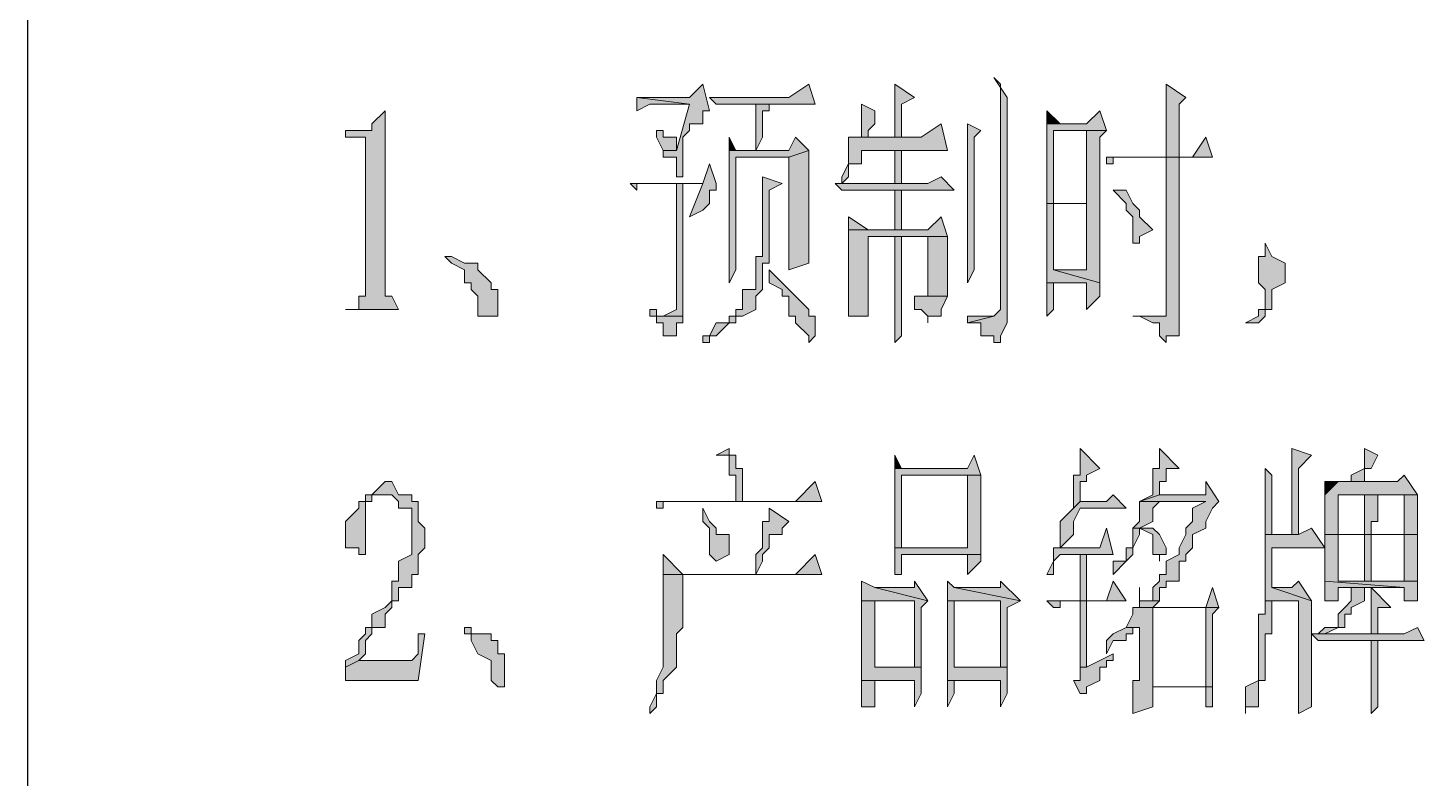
# Model space of a CAD drawing. Header units: millimetres. Extents: x 20 to 821, y 1 to 1134.
# Drawn here: x 557.64 to 595.62, y 528.13 to 548.51 of the extents above; entities that cross this region are included whole.
import ezdxf

# ---------------------------------------------------------------- set-up
doc = ezdxf.new("R2010")
doc.units = ezdxf.units.MM
doc.layers.add('1', color=7, linetype='Continuous')

msp = doc.modelspace()

# ---------------------------------------------------------------- hatches: boundary and pattern name
h = msp.add_hatch(color=0)
h.dxf.hatch_style = 2
h.paths.add_polyline_path([(576, 546.981732), (575.64, 546.621732), (574.2, 546.621732), (575.64, 546.441732), (575.28, 545.181732), (574.92, 545.181732), (574.92, 545.001732), (575.28, 545.001732), (575.28, 544.821732), (575.28, 544.461732), (575.46, 544.461732), (575.46, 545.541732), (575.64, 545.721732), (575.64, 545.901732), (576, 545.901732), (576, 546.261732), (576.18, 546.261732)])
h = msp.add_hatch(color=0)
h.dxf.hatch_style = 2
h.paths.add_polyline_path([(578.88, 546.981732), (578.34, 546.621732), (576.18, 546.621732), (576.36, 546.441732), (579.06, 546.441732)])
h = msp.add_hatch(color=0)
h.dxf.hatch_style = 2
h.paths.add_polyline_path([(581.22, 546.981732), (581.22, 545.541732), (580.5, 545.541732), (581.4, 545.541732), (581.4, 546.441732), (581.76, 546.621732)])
h = msp.add_hatch(color=0)
h.dxf.hatch_style = 2
h.paths.add_polyline_path([(583.92, 547.161732), (584.1, 546.981732), (584.1, 540.861732), (583.92, 540.681732), (583.2, 540.501732), (583.56, 540.501732), (583.56, 540.141732), (583.92, 540.141732), (583.92, 539.961732), (584.1, 539.961732), (584.1, 540.141732), (584.28, 540.501732), (584.28, 546.621732)])
h = msp.add_hatch(color=0)
h.dxf.hatch_style = 2
h.paths.add_polyline_path([(588.6, 546.981732), (588.6, 545.001732), (588.96, 545.001732), (588.96, 546.441732), (589.14, 546.621732)])
h = msp.add_hatch(color=0)
h.dxf.hatch_style = 2
h.paths.add_polyline_path([(574.2, 546.621732), (574.2, 546.261732), (574.56, 546.441732), (575.64, 546.441732)])
h = msp.add_hatch(color=0)
h.dxf.hatch_style = 2
h.paths.add_polyline_path([(567.36, 546.261732), (567, 545.901732), (567, 545.721732), (566.82, 545.721732), (566.28, 545.721732), (566.28, 545.541732), (566.82, 545.541732), (566.82, 545.181732), (566.82, 541.221732), (566.64, 541.221732), (566.64, 540.861732), (566.28, 540.861732), (567.72, 540.861732), (567.54, 541.221732), (567.36, 541.221732), (567.36, 541.401732)])
h = msp.add_hatch(color=0)
h.dxf.hatch_style = 2
h.paths.add_polyline_path([(577.8, 546.441732), (577.44, 546.441732), (577.44, 546.261732), (577.44, 545.181732), (577.62, 545.541732), (577.62, 546.261732), (577.8, 546.261732)])
h = msp.add_hatch(color=0)
h.dxf.hatch_style = 2
h.paths.add_polyline_path([(580.32, 546.441732), (580.32, 545.541732), (579.96, 545.541732), (581.4, 545.541732), (580.5, 545.541732), (580.5, 545.721732), (580.68, 545.901732), (580.68, 546.261732)])
h = msp.add_hatch(color=0)
h.dxf.hatch_style = 2
h.paths.add_polyline_path([(586.8, 546.261732), (586.44, 545.901732), (585.36, 545.901732), (585.36, 545.721732), (585.36, 543.741732), (585.54, 543.741732), (585.54, 545.721732), (586.44, 545.721732), (586.98, 545.721732)])
h = msp.add_hatch(color=0)
h.dxf.hatch_style = 2
h.paths.add_polyline_path([(585.36, 546.261732), (585.36, 545.901732), (585.72, 545.901732)])
h = msp.add_hatch(color=0)
h.dxf.hatch_style = 2
h.paths.add_polyline_path([(582.48, 545.901732), (581.94, 545.541732), (579.96, 545.541732), (579.96, 545.181732), (579.96, 544.821732), (579.78, 544.461732), (579.78, 544.281732), (579.96, 544.461732), (579.96, 544.821732), (580.32, 544.821732), (580.32, 545.181732), (581.22, 545.181732), (582.66, 545.181732)])
h = msp.add_hatch(color=0)
h.dxf.hatch_style = 2
h.paths.add_polyline_path([(583.2, 545.901732), (583.2, 541.581732), (583.38, 541.941732), (583.38, 542.301732), (583.38, 545.541732), (583.56, 545.721732)])
h = msp.add_hatch(color=0)
h.dxf.hatch_style = 2
h.paths.add_polyline_path([(574.74, 545.721732), (574.74, 545.541732), (574.92, 545.181732), (575.28, 545.181732), (575.28, 545.541732), (574.92, 545.541732), (574.92, 545.721732)])
h = msp.add_hatch(color=0)
h.dxf.hatch_style = 2
h.paths.add_polyline_path([(576.72, 545.541732), (576.72, 545.181732), (576.9, 545.181732)])
h = msp.add_hatch(color=0)
h.dxf.hatch_style = 2
h.paths.add_polyline_path([(578.52, 545.541732), (578.34, 545.181732), (576.72, 545.181732), (576.72, 545.001732), (576.72, 541.941732), (576.72, 541.581732), (576.9, 541.941732), (576.9, 545.001732), (578.34, 545.001732), (578.88, 545.181732)])
h = msp.add_hatch(color=0)
h.dxf.hatch_style = 2
h.paths.add_polyline_path([(586.98, 545.721732), (586.44, 545.721732), (586.44, 543.741732), (585.36, 543.741732), (586.44, 543.741732), (586.44, 541.941732), (585.54, 541.941732), (586.8, 541.581732), (586.8, 545.541732)])
h = msp.add_hatch(color=0)
h.dxf.hatch_style = 2
h.paths.add_polyline_path([(589.68, 545.541732), (589.32, 545.001732), (586.98, 545.001732), (586.98, 544.821732), (587.16, 544.821732), (587.16, 545.001732), (589.86, 545.001732)])
h = msp.add_hatch(color=0)
h.dxf.hatch_style = 2
h.paths.add_polyline_path([(578.88, 545.181732), (578.34, 545.001732), (578.34, 541.941732), (578.88, 542.121732)])
h = msp.add_hatch(color=0)
h.dxf.hatch_style = 2
h.paths.add_polyline_path([(581.22, 544.281732), (581.4, 544.281732), (581.4, 545.181732), (581.22, 545.181732)])
h = msp.add_hatch(color=0)
h.dxf.hatch_style = 2
h.paths.add_polyline_path([(576.18, 544.821732), (576, 544.281732), (574.02, 544.281732), (576, 544.281732), (575.64, 543.381732), (576, 543.561732), (576.18, 543.741732), (576.18, 544.101732), (576.36, 544.101732), (576.36, 544.281732)])
h = msp.add_hatch(color=0)
h.dxf.hatch_style = 2
h.paths.add_polyline_path([(588.96, 545.001732), (588.6, 545.001732), (588.6, 540.861732), (588.6, 540.681732), (588.42, 540.681732), (587.7, 540.681732), (587.88, 540.681732), (588.24, 540.501732), (588.42, 540.501732), (588.42, 540.141732), (588.6, 539.961732), (588.6, 540.141732), (588.96, 540.141732)])
h = msp.add_hatch(color=0)
h.dxf.hatch_style = 2
h.paths.add_polyline_path([(574.02, 544.281732), (574.2, 544.101732), (574.2, 544.281732), (574.56, 544.281732), (576, 544.281732)])
h = msp.add_hatch(color=0)
h.dxf.hatch_style = 2
h.paths.add_polyline_path([(575.46, 544.281732), (575.28, 544.281732), (575.28, 540.861732), (574.92, 540.681732), (575.46, 540.681732), (575.46, 540.861732)])
h = msp.add_hatch(color=0)
h.dxf.hatch_style = 2
h.paths.add_polyline_path([(577.62, 544.461732), (577.62, 542.301732), (577.44, 542.301732), (577.44, 541.401732), (577.08, 541.401732), (577.08, 540.861732), (576.9, 540.861732), (576.9, 540.681732), (576.72, 540.681732), (576.72, 540.501732), (576.36, 540.501732), (576.18, 540.141732), (576, 540.141732), (576, 539.961732), (576.18, 539.961732), (576.18, 540.141732), (576.36, 540.141732), (576.72, 540.501732), (576.9, 540.501732), (576.9, 540.681732), (577.08, 540.681732), (577.44, 540.861732), (577.44, 541.221732), (577.62, 541.401732), (577.62, 542.121732), (577.8, 542.121732), (577.8, 544.101732), (578.16, 544.281732)])
h = msp.add_hatch(color=0)
h.dxf.hatch_style = 2
h.paths.add_polyline_path([(582.48, 544.461732), (582.12, 544.281732), (579.6, 544.281732), (579.78, 544.101732), (582.84, 544.101732)])
h = msp.add_hatch(color=0)
h.dxf.hatch_style = 2
h.paths.add_polyline_path([(581.22, 543.021732), (581.4, 543.021732), (581.4, 544.101732), (581.22, 544.101732)])
h = msp.add_hatch(color=0)
h.dxf.hatch_style = 2
h.paths.add_polyline_path([(587.16, 544.101732), (587.52, 543.741732), (587.52, 543.561732), (587.7, 543.381732), (587.7, 542.661732), (587.88, 542.661732), (587.88, 542.841732), (588.24, 543.021732), (587.88, 543.381732), (587.88, 543.561732), (587.7, 543.741732), (587.52, 544.101732)])
h = msp.add_hatch(color=0)
h.dxf.hatch_style = 2
h.paths.add_polyline_path([(585.36, 543.741732), (585.36, 541.581732), (586.44, 541.581732), (586.44, 540.861732), (586.8, 541.221732), (586.8, 541.581732), (585.54, 541.941732), (585.54, 543.741732), (586.44, 543.741732)])
h = msp.add_hatch(color=0)
h.dxf.hatch_style = 2
h.paths.add_polyline_path([(579.96, 543.381732), (579.96, 543.021732), (580.5, 543.021732)])
h = msp.add_hatch(color=0)
h.dxf.hatch_style = 2
h.paths.add_polyline_path([(582.48, 543.381732), (582.12, 543.021732), (579.96, 543.021732), (579.96, 542.841732), (579.96, 540.681732), (580.5, 540.681732), (580.5, 542.841732), (581.22, 542.841732), (582.66, 542.841732)])
h = msp.add_hatch(color=0)
h.dxf.hatch_style = 2
h.paths.add_polyline_path([(581.4, 542.841732), (581.22, 542.841732), (581.22, 541.221732), (581.22, 539.961732), (581.4, 540.141732)])
h = msp.add_hatch(color=0)
h.dxf.hatch_style = 2
h.paths.add_polyline_path([(582.66, 542.841732), (582.12, 542.841732), (582.12, 541.401732), (582.12, 541.221732), (582.66, 541.221732)])
h = msp.add_hatch(color=0)
h.dxf.hatch_style = 2
h.paths.add_polyline_path([(591.3, 542.661732), (591.3, 542.301732), (591.12, 542.301732), (591.12, 541.581732), (591.3, 541.401732), (591.3, 540.861732), (591.12, 540.861732), (591.12, 540.681732), (590.76, 540.501732), (591.12, 540.501732), (591.3, 540.681732), (591.3, 540.861732), (591.48, 540.861732), (591.48, 541.401732), (591.84, 541.581732), (591.84, 542.121732), (591.48, 542.301732)])
h = msp.add_hatch(color=0)
h.dxf.hatch_style = 2
h.paths.add_polyline_path([(568.98, 542.301732), (569.16, 542.121732), (569.52, 541.941732), (569.52, 541.581732), (569.7, 541.581732), (569.7, 541.401732), (569.88, 541.221732), (569.88, 540.681732), (570.24, 540.681732), (570.42, 540.681732), (570.42, 540.861732), (570.42, 541.401732), (570.24, 541.401732), (570.24, 541.581732), (569.88, 541.941732), (569.88, 542.121732), (569.7, 542.121732), (569.52, 542.121732), (569.16, 542.301732)])
h = msp.add_hatch(color=0)
h.dxf.hatch_style = 2
h.paths.add_polyline_path([(577.8, 541.941732), (577.8, 541.581732), (578.16, 541.401732), (578.16, 541.221732), (578.34, 541.221732), (578.34, 540.681732), (578.52, 540.681732), (578.52, 540.501732), (578.88, 540.141732), (578.88, 539.961732), (579.06, 540.141732), (579.06, 540.681732), (578.88, 540.681732), (578.88, 540.861732), (578.52, 541.221732), (578.34, 541.401732), (578.16, 541.581732)])
h = msp.add_hatch(color=0)
h.dxf.hatch_style = 2
h.paths.add_polyline_path([(581.76, 541.221732), (581.76, 540.861732), (581.94, 540.861732), (582.12, 540.681732), (582.12, 540.501732), (582.12, 540.681732), (582.48, 540.681732), (582.48, 540.861732), (582.66, 541.221732)])
h = msp.add_hatch(color=0)
h.dxf.hatch_style = 2
h.paths.add_polyline_path([(585.36, 541.581732), (585.36, 540.681732), (585.54, 540.861732), (585.54, 541.581732), (586.44, 541.581732)])
h = msp.add_hatch(color=0)
h.dxf.hatch_style = 2
h.paths.add_polyline_path([(574.56, 540.861732), (574.56, 540.681732), (574.74, 540.681732), (574.74, 540.501732), (574.92, 540.501732), (574.92, 540.141732), (575.28, 540.141732), (575.28, 540.501732), (575.46, 540.501732), (575.46, 540.681732), (574.92, 540.681732), (574.74, 540.681732), (574.74, 540.861732)])
h = msp.add_hatch(color=0)
h.dxf.hatch_style = 2
h.paths.add_polyline_path([(583.2, 540.681732), (583.2, 540.501732), (583.92, 540.681732)])
h = msp.add_hatch(color=0)
h.dxf.hatch_style = 2
h.paths.add_polyline_path([(587.7, 540.681732), (588.42, 540.681732), (588.24, 540.681732)])
h = msp.add_hatch(color=0)
h.dxf.hatch_style = 2
h.paths.add_polyline_path([(576.72, 537.081732), (576.36, 536.901732), (576.72, 536.901732), (576.72, 536.541732), (576.72, 536.361732), (576.9, 536.361732), (576.9, 535.641732), (577.08, 535.641732), (577.08, 536.541732), (576.9, 536.541732), (576.9, 536.901732), (576.72, 536.901732)])
h = msp.add_hatch(color=0)
h.dxf.hatch_style = 2
h.paths.add_polyline_path([(586.26, 537.081732), (586.26, 536.361732), (586.08, 536.361732), (586.08, 535.461732), (586.26, 535.641732), (586.26, 536.181732), (586.44, 536.181732), (586.44, 536.361732), (586.8, 536.541732)])
h = msp.add_hatch(color=0)
h.dxf.hatch_style = 2
h.paths.add_polyline_path([(588.42, 537.081732), (588.42, 536.541732), (588.24, 536.541732), (588.24, 535.821732), (587.88, 535.641732), (588.42, 535.821732), (588.42, 536.181732), (588.6, 536.181732), (588.6, 536.541732), (588.96, 536.541732)])
h = msp.add_hatch(color=0)
h.dxf.hatch_style = 2
h.paths.add_polyline_path([(592.02, 537.081732), (592.02, 534.741732), (592.2, 534.741732), (592.2, 536.541732), (592.56, 536.901732)])
h = msp.add_hatch(color=0)
h.dxf.hatch_style = 2
h.paths.add_polyline_path([(594, 537.081732), (594, 536.541732), (593.64, 536.361732), (593.64, 536.181732), (594, 536.181732), (594, 536.541732), (594.18, 536.541732), (594.36, 536.901732)])
h = msp.add_hatch(color=0)
h.dxf.hatch_style = 2
h.paths.add_polyline_path([(581.22, 536.901732), (581.22, 536.541732), (581.4, 536.541732)])
h = msp.add_hatch(color=0)
h.dxf.hatch_style = 2
h.paths.add_polyline_path([(583.38, 536.901732), (583.2, 536.541732), (581.22, 536.541732), (581.22, 536.361732), (581.22, 534.381732), (581.4, 534.381732), (581.4, 536.361732), (583.2, 536.361732), (583.56, 536.361732)])
h = msp.add_hatch(color=0)
h.dxf.hatch_style = 2
h.paths.add_polyline_path([(583.56, 536.361732), (583.2, 536.361732), (583.2, 534.381732), (581.22, 534.381732), (581.22, 534.201732), (581.22, 533.661732), (581.4, 533.661732), (581.4, 534.201732), (583.2, 534.201732), (583.56, 534.201732), (583.56, 534.381732)])
h = msp.add_hatch(color=0)
h.dxf.hatch_style = 2
h.paths.add_polyline_path([(591.3, 536.541732), (591.3, 534.741732), (591.48, 534.741732), (591.48, 536.361732)])
h = msp.add_hatch(color=0)
h.dxf.hatch_style = 2
h.paths.add_polyline_path([(595.08, 536.361732), (594.9, 536.181732), (593.28, 536.181732), (592.92, 535.821732), (592.92, 534.741732), (594.18, 534.741732), (593.28, 534.741732), (593.28, 535.821732), (595.44, 535.821732)])
h = msp.add_hatch(color=0)
h.dxf.hatch_style = 2
h.paths.add_polyline_path([(567.36, 536.181732), (567, 535.821732), (566.82, 535.821732), (567.36, 535.821732), (567.54, 535.821732), (567.72, 535.641732), (567.72, 535.461732), (568.08, 535.461732), (568.08, 534.201732), (567.72, 534.021732), (567.72, 533.481732), (567.54, 533.481732), (567.54, 532.941732), (567.36, 532.761732), (567, 532.581732), (567, 532.221732), (566.82, 532.221732), (566.82, 532.041732), (566.64, 531.861732), (566.64, 531.501732), (566.28, 531.321732), (566.28, 531.141732), (566.64, 531.321732), (566.82, 531.501732), (566.82, 531.861732), (567, 532.041732), (567, 532.221732), (567.36, 532.221732), (567.36, 532.581732), (567.54, 532.761732), (567.54, 532.941732), (567.72, 532.941732), (567.72, 533.301732), (568.08, 533.301732), (568.08, 533.661732), (568.26, 533.661732), (568.26, 534.201732), (568.44, 534.381732), (568.44, 534.921732), (568.26, 535.101732), (568.26, 535.641732), (568.08, 535.641732), (568.08, 535.821732), (567.72, 535.821732), (567.54, 536.181732)])
h = msp.add_hatch(color=0)
h.dxf.hatch_style = 2
h.paths.add_polyline_path([(579.06, 536.181732), (578.52, 535.641732), (574.74, 535.641732), (574.74, 535.461732), (574.92, 535.461732), (574.92, 535.641732), (579.24, 535.641732)])
h = msp.add_hatch(color=0)
h.dxf.hatch_style = 2
h.paths.add_polyline_path([(589.68, 536.181732), (589.68, 535.821732), (588.42, 535.821732), (587.88, 535.641732), (589.68, 535.641732), (589.32, 535.461732), (589.32, 535.101732), (589.14, 534.921732), (589.14, 534.741732), (588.96, 534.381732), (588.96, 534.201732), (588.6, 534.021732), (588.6, 533.661732), (588.42, 533.661732), (588.42, 533.481732), (588.24, 533.301732), (588.24, 532.941732), (587.88, 532.941732), (588.42, 532.941732), (588.42, 533.301732), (588.6, 533.301732), (588.6, 533.481732), (588.96, 533.481732), (588.96, 534.021732), (589.14, 534.021732), (589.14, 534.201732), (589.32, 534.381732), (589.32, 534.741732), (589.68, 534.921732), (589.68, 535.101732), (589.86, 535.461732), (590.04, 535.641732)])
h = msp.add_hatch(color=0)
h.dxf.hatch_style = 2
h.paths.add_polyline_path([(592.92, 536.181732), (592.92, 535.821732), (593.28, 536.181732)])
h = msp.add_hatch(color=0)
h.dxf.hatch_style = 2
h.paths.add_polyline_path([(566.82, 535.821732), (566.82, 535.641732), (566.64, 535.641732), (566.64, 535.461732), (566.28, 535.101732), (566.28, 534.381732), (566.64, 534.381732), (566.64, 534.201732), (566.82, 534.201732), (566.82, 535.461732), (566.82, 535.641732), (567, 535.641732), (567, 535.821732), (567.36, 535.821732)])
h = msp.add_hatch(color=0)
h.dxf.hatch_style = 2
h.paths.add_polyline_path([(587.16, 535.821732), (586.98, 535.641732), (586.26, 535.641732), (586.08, 535.461732), (585.72, 535.101732), (585.72, 534.381732), (585.54, 534.381732), (585.72, 534.381732), (586.08, 534.741732), (586.08, 535.101732), (586.26, 535.461732), (587.52, 535.461732)])
h = msp.add_hatch(color=0)
h.dxf.hatch_style = 2
h.paths.add_polyline_path([(587.88, 535.641732), (587.88, 535.101732), (587.7, 534.921732), (587.88, 534.921732), (588.24, 534.741732), (588.24, 534.201732), (588.42, 534.201732), (588.42, 534.021732), (588.42, 534.201732), (588.6, 534.201732), (588.6, 534.381732), (588.42, 534.741732), (588.24, 534.921732), (587.88, 534.921732), (588.24, 535.101732), (588.24, 535.461732), (588.42, 535.641732), (589.68, 535.641732)])
h = msp.add_hatch(color=0)
h.dxf.hatch_style = 2
h.paths.add_polyline_path([(595.44, 535.821732), (594, 535.821732), (595.08, 535.821732), (595.08, 534.741732), (594.18, 534.741732), (592.92, 534.741732), (592.92, 534.381732), (592.92, 533.481732), (595.08, 533.301732), (595.08, 532.941732), (595.44, 532.941732), (595.44, 533.481732), (593.28, 533.481732), (593.28, 534.741732), (594, 534.741732), (595.44, 534.741732), (595.44, 534.921732), (595.44, 535.461732), (595.44, 535.641732)])
h = msp.add_hatch(color=0)
h.dxf.hatch_style = 2
h.paths.add_polyline_path([(594, 535.821732), (594, 534.741732), (593.28, 534.741732), (594.18, 534.741732), (594.18, 534.921732), (594.18, 535.101732), (594.36, 535.101732), (594.36, 535.821732), (595.08, 535.821732)])
h = msp.add_hatch(color=0)
h.dxf.hatch_style = 2
h.paths.add_polyline_path([(576, 535.461732), (576, 535.101732), (576.18, 534.921732), (576.18, 534.201732), (576.36, 534.021732), (576.72, 534.201732), (576.72, 534.741732), (576.36, 534.741732), (576.36, 534.921732), (576.18, 535.101732)])
h = msp.add_hatch(color=0)
h.dxf.hatch_style = 2
h.paths.add_polyline_path([(577.8, 535.461732), (577.8, 535.101732), (577.62, 535.101732), (577.62, 534.381732), (577.44, 534.201732), (577.44, 533.661732), (577.62, 534.021732), (577.62, 534.201732), (577.8, 534.381732), (577.8, 534.741732), (578.16, 534.741732), (578.16, 534.921732), (578.34, 535.101732)])
h = msp.add_hatch(color=0)
h.dxf.hatch_style = 2
h.paths.add_polyline_path([(586.98, 534.921732), (586.8, 534.381732), (585.54, 534.381732), (585.54, 534.201732), (585.54, 534.021732), (585.36, 533.661732), (585.54, 533.661732), (585.54, 534.021732), (585.72, 534.201732), (587.16, 534.201732)])
h = msp.add_hatch(color=0)
h.dxf.hatch_style = 2
h.paths.add_polyline_path([(587.7, 534.921732), (587.7, 534.381732), (587.52, 534.381732), (587.52, 534.021732), (587.16, 534.021732), (587.16, 533.661732), (587.52, 534.021732), (587.7, 534.201732), (587.7, 534.381732), (587.88, 534.741732), (587.88, 534.921732)])
h = msp.add_hatch(color=0)
h.dxf.hatch_style = 2
h.paths.add_polyline_path([(592.56, 534.921732), (592.2, 534.741732), (591.3, 534.741732), (591.3, 534.381732), (591.3, 532.941732), (592.2, 532.941732), (592.2, 529.881732), (592.56, 530.061732), (592.56, 531.141732), (592.56, 531.321732), (592.56, 532.941732), (591.48, 533.301732), (591.48, 534.381732), (592.92, 534.381732)])
h = msp.add_hatch(color=0)
h.dxf.hatch_style = 2
h.paths.add_polyline_path([(595.44, 534.741732), (594, 534.741732), (595.08, 534.741732), (595.08, 533.481732), (594.18, 533.481732), (593.28, 533.481732), (595.44, 533.481732)])
h = msp.add_hatch(color=0)
h.dxf.hatch_style = 2
h.paths.add_polyline_path([(594, 534.741732), (594, 533.481732), (594.18, 533.481732), (594.18, 534.741732), (595.08, 534.741732)])
h = msp.add_hatch(color=0)
h.dxf.hatch_style = 2
h.paths.add_polyline_path([(579.06, 534.201732), (578.52, 533.661732), (574.92, 533.661732), (574.92, 533.481732), (574.92, 531.141732), (574.74, 530.781732), (574.74, 530.421732), (574.56, 530.061732), (574.56, 529.881732), (574.74, 530.061732), (574.74, 530.421732), (574.92, 530.421732), (574.92, 530.781732), (575.28, 531.141732), (575.28, 532.041732), (575.46, 532.221732), (575.46, 533.661732), (579.24, 533.661732)])
h = msp.add_hatch(color=0)
h.dxf.hatch_style = 2
h.paths.add_polyline_path([(574.92, 534.201732), (574.92, 533.661732), (575.46, 533.661732)])
h = msp.add_hatch(color=0)
h.dxf.hatch_style = 2
h.paths.add_polyline_path([(583.56, 534.201732), (583.2, 534.201732), (583.2, 533.661732), (583.56, 534.021732)])
h = msp.add_hatch(color=0)
h.dxf.hatch_style = 2
h.paths.add_polyline_path([(586.26, 532.941732), (586.44, 532.941732), (586.44, 534.201732), (586.26, 534.201732)])
h = msp.add_hatch(color=0)
h.dxf.hatch_style = 2
h.paths.add_polyline_path([(580.32, 533.481732), (580.32, 532.941732), (581.76, 532.941732), (581.76, 531.141732), (580.68, 531.141732), (581.94, 531.141732), (581.94, 531.321732), (581.94, 532.761732), (582.12, 532.941732), (580.68, 533.301732)])
h = msp.add_hatch(color=0)
h.dxf.hatch_style = 2
h.paths.add_polyline_path([(581.76, 533.481732), (581.76, 533.301732), (580.68, 533.301732), (582.12, 532.941732)])
h = msp.add_hatch(color=0)
h.dxf.hatch_style = 2
h.paths.add_polyline_path([(582.66, 533.481732), (582.66, 532.941732), (584.1, 532.941732), (584.1, 531.141732), (582.84, 531.141732), (584.28, 531.141732), (584.28, 531.321732), (584.28, 532.761732), (584.64, 532.941732), (582.84, 533.301732)])
h = msp.add_hatch(color=0)
h.dxf.hatch_style = 2
h.paths.add_polyline_path([(584.1, 533.481732), (584.1, 533.301732), (582.84, 533.301732), (584.64, 532.941732)])
h = msp.add_hatch(color=0)
h.dxf.hatch_style = 2
h.paths.add_polyline_path([(587.16, 533.481732), (586.98, 532.941732), (585.36, 532.941732), (585.54, 532.761732), (585.72, 532.761732), (585.72, 532.941732), (587.52, 532.941732)])
h = msp.add_hatch(color=0)
h.dxf.hatch_style = 2
h.paths.add_polyline_path([(587.88, 533.301732), (587.88, 532.761732), (589.68, 532.761732), (589.68, 530.601732), (588.24, 530.601732), (589.86, 530.601732), (589.86, 530.781732), (589.86, 532.581732), (590.04, 532.761732), (588.24, 532.761732), (588.42, 532.941732), (587.88, 532.941732)])
h = msp.add_hatch(color=0)
h.dxf.hatch_style = 2
h.paths.add_polyline_path([(589.86, 533.301732), (589.68, 532.761732), (588.24, 532.761732), (590.04, 532.761732)])
h = msp.add_hatch(color=0)
h.dxf.hatch_style = 2
h.paths.add_polyline_path([(592.2, 533.481732), (592.02, 533.301732), (591.48, 533.301732), (592.56, 532.941732)])
h = msp.add_hatch(color=0)
h.dxf.hatch_style = 2
h.paths.add_polyline_path([(594.18, 533.301732), (593.64, 533.301732), (593.64, 532.941732), (593.46, 532.761732), (593.28, 532.581732), (593.28, 532.221732), (592.92, 532.221732), (592.74, 532.041732), (592.92, 532.041732), (593.28, 532.221732), (593.46, 532.221732), (593.46, 532.581732), (593.64, 532.581732), (593.64, 532.761732), (594, 532.941732), (594, 533.301732)])
h = msp.add_hatch(color=0)
h.dxf.hatch_style = 2
h.paths.add_polyline_path([(592.92, 533.481732), (592.92, 532.941732), (593.28, 532.941732), (593.28, 533.301732), (593.64, 533.301732), (595.08, 533.301732)])
h = msp.add_hatch(color=0)
h.dxf.hatch_style = 2
h.paths.add_polyline_path([(594.18, 533.301732), (594.18, 532.041732), (594.36, 532.041732), (594.36, 532.761732), (594.72, 532.761732)])
h = msp.add_hatch(color=0)
h.dxf.hatch_style = 2
h.paths.add_polyline_path([(580.32, 532.941732), (580.32, 530.781732), (581.76, 530.781732), (581.76, 530.061732), (581.94, 530.421732), (581.94, 531.141732), (580.68, 531.141732), (580.68, 532.941732), (581.76, 532.941732)])
h = msp.add_hatch(color=0)
h.dxf.hatch_style = 2
h.paths.add_polyline_path([(582.66, 532.941732), (582.66, 530.781732), (584.1, 530.781732), (584.1, 530.061732), (584.28, 530.421732), (584.28, 531.141732), (582.84, 531.141732), (582.84, 532.941732), (584.1, 532.941732)])
h = msp.add_hatch(color=0)
h.dxf.hatch_style = 2
h.paths.add_polyline_path([(586.44, 532.941732), (586.26, 532.941732), (586.26, 531.321732), (586.26, 531.141732), (586.44, 531.141732)])
h = msp.add_hatch(color=0)
h.dxf.hatch_style = 2
h.paths.add_polyline_path([(591.3, 532.941732), (591.3, 532.581732), (591.12, 532.581732), (591.12, 530.781732), (590.76, 530.601732), (590.76, 529.881732), (590.76, 530.061732), (591.12, 530.061732), (591.12, 530.421732), (591.12, 530.601732), (591.12, 530.781732), (591.3, 530.781732), (591.3, 531.141732), (591.3, 532.041732), (591.48, 532.041732), (591.48, 532.941732), (592.2, 532.941732)])
h = msp.add_hatch(color=0)
h.dxf.hatch_style = 2
h.paths.add_polyline_path([(587.88, 532.761732), (587.7, 532.761732), (587.7, 532.581732), (587.52, 532.221732), (587.88, 532.221732), (587.88, 532.041732), (587.88, 530.781732), (587.7, 530.781732), (587.7, 529.881732), (588.24, 530.061732), (588.24, 530.601732), (589.68, 530.601732), (589.86, 530.601732), (588.24, 530.601732), (588.24, 532.761732), (589.68, 532.761732)])
h = msp.add_hatch(color=0)
h.dxf.hatch_style = 2
h.paths.add_polyline_path([(569.52, 532.221732), (569.52, 532.041732), (569.7, 532.041732), (569.7, 531.861732), (569.88, 531.501732), (570.24, 531.321732), (570.24, 530.781732), (570.42, 530.601732), (570.6, 530.601732), (570.6, 530.781732), (570.6, 531.501732), (570.42, 531.501732), (570.42, 531.861732), (570.24, 531.861732), (570.24, 532.041732), (569.88, 532.041732), (569.7, 532.041732), (569.7, 532.221732)])
h = msp.add_hatch(color=0)
h.dxf.hatch_style = 2
h.paths.add_polyline_path([(587.52, 532.221732), (587.16, 532.041732), (586.98, 531.861732), (586.98, 531.501732), (587.16, 531.861732), (587.52, 531.861732), (587.52, 532.041732), (587.7, 532.041732), (587.7, 532.221732), (587.88, 532.221732)])
h = msp.add_hatch(color=0)
h.dxf.hatch_style = 2
h.paths.add_polyline_path([(595.44, 532.221732), (595.08, 532.041732), (592.56, 532.041732), (592.74, 531.861732), (595.62, 531.861732)])
h = msp.add_hatch(color=0)
h.dxf.hatch_style = 2
h.paths.add_polyline_path([(568.44, 532.041732), (568.26, 532.041732), (568.26, 531.861732), (568.26, 531.501732), (568.08, 531.321732), (566.64, 531.321732), (566.28, 531.141732), (566.28, 530.781732), (568.26, 530.781732)])
h = msp.add_hatch(color=0)
h.dxf.hatch_style = 2
h.paths.add_polyline_path([(594.36, 531.861732), (594.18, 531.861732), (594.18, 531.501732), (594.18, 529.881732), (594.36, 530.061732)])
h = msp.add_hatch(color=0)
h.dxf.hatch_style = 2
h.paths.add_polyline_path([(587.16, 531.501732), (586.44, 531.141732), (586.26, 531.141732), (586.26, 530.781732), (586.08, 530.781732), (586.26, 530.421732), (586.44, 530.421732), (586.44, 530.601732), (586.8, 530.781732), (586.8, 531.141732), (586.98, 531.141732), (586.98, 531.321732), (587.16, 531.321732)])
h = msp.add_hatch(color=0)
h.dxf.hatch_style = 2
h.paths.add_polyline_path([(580.32, 530.781732), (580.32, 530.061732), (580.68, 530.061732), (580.68, 530.781732), (581.76, 530.781732)])
h = msp.add_hatch(color=0)
h.dxf.hatch_style = 2
h.paths.add_polyline_path([(582.66, 530.781732), (582.66, 530.061732), (582.84, 530.421732), (582.84, 530.781732), (584.1, 530.781732)])
h = msp.add_hatch(color=0)
h.dxf.hatch_style = 2
h.paths.add_polyline_path([(589.86, 530.601732), (589.68, 530.601732), (589.68, 530.061732), (589.86, 530.061732), (589.86, 530.421732)])

# ---------------------------------------------------------------- linework, layer by layer
at = {"layer": '1', "color": 0, "lineweight": 25}
msp.add_lwpolyline([(557.64, 0.501732), (557.64, 1133.601732)], dxfattribs=at)
at = {"layer": '1', "color": 0, "lineweight": 5}
for points in [[(576, 546.981732), (575.64, 546.621732), (574.2, 546.621732), (575.64, 546.441732), (575.28, 545.181732), (574.92, 545.181732), (574.92, 545.001732), (575.28, 545.001732), (575.28, 544.821732), (575.28, 544.461732), (575.46, 544.461732), (575.46, 545.541732), (575.64, 545.721732), (575.64, 545.901732), (576, 545.901732), (576, 546.261732), (576.18, 546.261732), (576, 546.981732)], [(578.88, 546.981732), (578.34, 546.621732), (576.18, 546.621732), (576.36, 546.441732), (579.06, 546.441732), (578.88, 546.981732)], [(581.22, 546.981732), (581.22, 545.541732), (580.5, 545.541732), (581.4, 545.541732), (581.4, 546.441732), (581.76, 546.621732), (581.22, 546.981732)], [(583.92, 547.161732), (584.1, 546.981732), (584.1, 540.861732), (583.92, 540.681732), (583.2, 540.501732), (583.56, 540.501732), (583.56, 540.141732), (583.92, 540.141732), (583.92, 539.961732), (584.1, 539.961732), (584.1, 540.141732), (584.28, 540.501732), (584.28, 540.501732), (584.28, 546.621732), (583.92, 547.161732)], [(588.6, 546.981732), (588.6, 545.001732), (588.96, 545.001732), (588.96, 546.441732), (589.14, 546.621732), (588.6, 546.981732)], [(574.2, 546.621732), (574.2, 546.261732), (574.56, 546.441732), (575.64, 546.441732), (574.2, 546.621732)], [(567.36, 546.261732), (567, 545.901732), (567, 545.721732), (566.82, 545.721732), (566.28, 545.721732), (566.28, 545.541732), (566.82, 545.541732), (566.82, 545.181732), (566.82, 541.221732), (566.64, 541.221732), (566.64, 540.861732), (566.28, 540.861732), (567.72, 540.861732), (567.54, 541.221732), (567.36, 541.221732), (567.36, 541.401732), (567.36, 546.261732)], [(577.8, 546.441732), (577.44, 546.441732), (577.44, 546.261732), (577.44, 545.181732), (577.62, 545.541732), (577.62, 546.261732), (577.8, 546.261732), (577.8, 546.441732)], [(580.32, 546.441732), (580.32, 545.541732), (579.96, 545.541732), (581.4, 545.541732), (580.5, 545.541732), (580.5, 545.721732), (580.68, 545.901732), (580.68, 546.261732), (580.32, 546.441732)], [(586.8, 546.261732), (586.44, 545.901732), (585.36, 545.901732), (585.36, 545.721732), (585.36, 543.741732), (585.54, 543.741732), (585.54, 545.721732), (586.44, 545.721732), (586.98, 545.721732), (586.8, 546.261732)], [(585.36, 546.261732), (585.36, 545.901732), (585.72, 545.901732), (585.36, 546.261732)], [(582.48, 545.901732), (581.94, 545.541732), (579.96, 545.541732), (579.96, 545.181732), (579.96, 544.821732), (579.78, 544.461732), (579.78, 544.281732), (579.96, 544.461732), (579.96, 544.821732), (580.32, 544.821732), (580.32, 545.181732), (581.22, 545.181732), (582.66, 545.181732), (582.48, 545.901732)], [(583.2, 545.901732), (583.2, 541.581732), (583.38, 541.941732), (583.38, 542.301732), (583.38, 542.301732), (583.38, 545.541732), (583.56, 545.721732), (583.2, 545.901732)], [(574.74, 545.721732), (574.74, 545.541732), (574.92, 545.181732), (575.28, 545.181732), (575.28, 545.541732), (574.92, 545.541732), (574.92, 545.721732), (574.74, 545.721732)], [(576.72, 545.541732), (576.72, 545.181732), (576.9, 545.181732), (576.72, 545.541732)], [(578.52, 545.541732), (578.34, 545.181732), (576.72, 545.181732), (576.72, 545.001732), (576.72, 541.941732), (576.72, 541.581732), (576.9, 541.941732), (576.9, 545.001732), (578.34, 545.001732), (578.88, 545.181732), (578.52, 545.541732)], [(586.98, 545.721732), (586.44, 545.721732), (586.44, 543.741732), (585.36, 543.741732), (586.44, 543.741732), (586.44, 541.941732), (585.54, 541.941732), (586.8, 541.581732), (586.8, 545.541732), (586.98, 545.721732)], [(589.68, 545.541732), (589.32, 545.001732), (586.98, 545.001732), (586.98, 544.821732), (587.16, 544.821732), (587.16, 545.001732), (589.86, 545.001732), (589.68, 545.541732)], [(578.88, 545.181732), (578.34, 545.001732), (578.34, 541.941732), (578.88, 542.121732), (578.88, 545.181732)], [(581.22, 544.281732), (581.4, 544.281732), (581.4, 545.181732), (581.22, 545.181732), (581.22, 544.281732)], [(576.18, 544.821732), (576, 544.281732), (574.02, 544.281732), (576, 544.281732), (575.64, 543.381732), (576, 543.561732), (576.18, 543.741732), (576.18, 544.101732), (576.36, 544.101732), (576.36, 544.281732), (576.18, 544.821732)], [(588.96, 545.001732), (588.6, 545.001732), (588.6, 540.861732), (588.6, 540.681732), (588.42, 540.681732), (587.7, 540.681732), (587.88, 540.681732), (588.24, 540.501732), (588.42, 540.501732), (588.42, 540.141732), (588.6, 539.961732), (588.6, 540.141732), (588.96, 540.141732), (588.96, 545.001732)], [(574.02, 544.281732), (574.2, 544.101732), (574.2, 544.281732), (574.56, 544.281732), (576, 544.281732), (574.02, 544.281732)], [(575.46, 544.281732), (575.28, 544.281732), (575.28, 540.861732), (574.92, 540.681732), (575.46, 540.681732), (575.46, 540.861732), (575.46, 544.281732)], [(577.62, 544.461732), (577.62, 542.301732), (577.44, 542.301732), (577.44, 541.401732), (577.08, 541.401732), (577.08, 540.861732), (576.9, 540.861732), (576.9, 540.681732), (576.72, 540.681732), (576.72, 540.501732), (576.36, 540.501732), (576.18, 540.141732), (576, 540.141732), (576, 539.961732), (576.18, 539.961732), (576.18, 540.141732), (576.36, 540.141732), (576.72, 540.501732), (576.9, 540.501732), (576.9, 540.681732), (577.08, 540.681732), (577.44, 540.861732), (577.44, 541.221732), (577.62, 541.401732), (577.62, 542.121732), (577.8, 542.121732), (577.8, 544.101732), (578.16, 544.281732), (577.62, 544.461732)], [(582.48, 544.461732), (582.12, 544.281732), (579.6, 544.281732), (579.78, 544.101732), (582.84, 544.101732), (582.48, 544.461732)], [(581.22, 543.021732), (581.4, 543.021732), (581.4, 544.101732), (581.22, 544.101732), (581.22, 543.021732)], [(587.16, 544.101732), (587.52, 543.741732), (587.52, 543.561732), (587.7, 543.381732), (587.7, 542.661732), (587.88, 542.661732), (587.88, 542.841732), (588.24, 543.021732), (587.88, 543.381732), (587.88, 543.561732), (587.7, 543.741732), (587.52, 544.101732), (587.52, 544.101732), (587.16, 544.101732)], [(585.36, 543.741732), (585.36, 541.581732), (586.44, 541.581732), (586.44, 540.861732), (586.8, 541.221732), (586.8, 541.581732), (585.54, 541.941732), (585.54, 543.741732), (586.44, 543.741732), (585.36, 543.741732)], [(579.96, 543.381732), (579.96, 543.021732), (580.5, 543.021732), (579.96, 543.381732)], [(582.48, 543.381732), (582.12, 543.021732), (579.96, 543.021732), (579.96, 542.841732), (579.96, 540.681732), (580.5, 540.681732), (580.5, 542.841732), (581.22, 542.841732), (582.66, 542.841732), (582.48, 543.381732)], [(581.4, 542.841732), (581.22, 542.841732), (581.22, 541.221732), (581.22, 539.961732), (581.4, 540.141732), (581.4, 542.841732)], [(582.66, 542.841732), (582.12, 542.841732), (582.12, 541.401732), (582.12, 541.221732), (582.66, 541.221732), (582.66, 542.841732)], [(591.3, 542.661732), (591.3, 542.301732), (591.12, 542.301732), (591.12, 541.581732), (591.3, 541.401732), (591.3, 540.861732), (591.12, 540.861732), (591.12, 540.681732), (590.76, 540.501732), (591.12, 540.501732), (591.3, 540.681732), (591.3, 540.861732), (591.48, 540.861732), (591.48, 541.401732), (591.84, 541.581732), (591.84, 542.121732), (591.48, 542.301732), (591.3, 542.661732)], [(568.98, 542.301732), (569.16, 542.121732), (569.52, 541.941732), (569.52, 541.581732), (569.7, 541.581732), (569.7, 541.401732), (569.88, 541.221732), (569.88, 540.681732), (570.24, 540.681732), (570.42, 540.681732), (570.42, 540.861732), (570.42, 541.401732), (570.24, 541.401732), (570.24, 541.581732), (570.24, 541.581732), (569.88, 541.941732), (569.88, 542.121732), (569.7, 542.121732), (569.52, 542.121732), (569.16, 542.301732), (568.98, 542.301732)], [(577.8, 541.941732), (577.8, 541.581732), (578.16, 541.401732), (578.16, 541.221732), (578.34, 541.221732), (578.34, 540.681732), (578.52, 540.681732), (578.52, 540.501732), (578.88, 540.141732), (578.88, 539.961732), (579.06, 540.141732), (579.06, 540.681732), (578.88, 540.681732), (578.88, 540.861732), (578.88, 540.861732), (578.52, 541.221732), (578.34, 541.401732), (578.16, 541.581732), (577.8, 541.941732)], [(581.76, 541.221732), (581.76, 540.861732), (581.94, 540.861732), (582.12, 540.681732), (582.12, 540.501732), (582.12, 540.681732), (582.48, 540.681732), (582.48, 540.861732), (582.66, 541.221732), (581.76, 541.221732)], [(585.36, 541.581732), (585.36, 540.681732), (585.54, 540.861732), (585.54, 541.581732), (586.44, 541.581732), (585.36, 541.581732)], [(574.56, 540.861732), (574.56, 540.681732), (574.74, 540.681732), (574.74, 540.501732), (574.92, 540.501732), (574.92, 540.141732), (575.28, 540.141732), (575.28, 540.501732), (575.46, 540.501732), (575.46, 540.681732), (574.92, 540.681732), (574.74, 540.681732), (574.74, 540.861732), (574.56, 540.861732)], [(583.2, 540.681732), (583.2, 540.501732), (583.92, 540.681732), (583.2, 540.681732)], [(587.7, 540.681732), (588.42, 540.681732), (588.24, 540.681732), (587.7, 540.681732)], [(576.72, 537.081732), (576.36, 536.901732), (576.72, 536.901732), (576.72, 536.541732), (576.72, 536.361732), (576.9, 536.361732), (576.9, 535.641732), (577.08, 535.641732), (577.08, 536.541732), (576.9, 536.541732), (576.9, 536.901732), (576.72, 536.901732), (576.72, 537.081732)], [(586.26, 537.081732), (586.26, 536.361732), (586.08, 536.361732), (586.08, 535.461732), (586.26, 535.641732), (586.26, 536.181732), (586.44, 536.181732), (586.44, 536.361732), (586.8, 536.541732), (586.26, 537.081732)], [(588.42, 537.081732), (588.42, 536.541732), (588.24, 536.541732), (588.24, 535.821732), (587.88, 535.641732), (588.42, 535.821732), (588.42, 536.181732), (588.6, 536.181732), (588.6, 536.541732), (588.96, 536.541732), (588.42, 537.081732)], [(592.02, 537.081732), (592.02, 534.741732), (592.2, 534.741732), (592.2, 536.541732), (592.56, 536.901732), (592.02, 537.081732)], [(594, 537.081732), (594, 536.541732), (593.64, 536.361732), (593.64, 536.181732), (594, 536.181732), (594, 536.541732), (594.18, 536.541732), (594.36, 536.901732), (594, 537.081732)], [(581.22, 536.901732), (581.22, 536.541732), (581.4, 536.541732), (581.22, 536.901732)], [(583.38, 536.901732), (583.2, 536.541732), (581.22, 536.541732), (581.22, 536.361732), (581.22, 534.381732), (581.4, 534.381732), (581.4, 536.361732), (583.2, 536.361732), (583.56, 536.361732), (583.38, 536.901732)], [(583.56, 536.361732), (583.2, 536.361732), (583.2, 534.381732), (581.22, 534.381732), (581.22, 534.201732), (581.22, 533.661732), (581.4, 533.661732), (581.4, 534.201732), (583.2, 534.201732), (583.56, 534.201732), (583.56, 534.381732), (583.56, 536.361732)], [(591.3, 536.541732), (591.3, 534.741732), (591.48, 534.741732), (591.48, 536.361732), (591.3, 536.541732)], [(595.08, 536.361732), (594.9, 536.181732), (593.28, 536.181732), (592.92, 535.821732), (592.92, 534.741732), (594.18, 534.741732), (593.28, 534.741732), (593.28, 535.821732), (595.44, 535.821732), (595.08, 536.361732)], [(567.36, 536.181732), (567, 535.821732), (566.82, 535.821732), (567.36, 535.821732), (567.54, 535.821732), (567.72, 535.641732), (567.72, 535.461732), (568.08, 535.461732), (568.08, 534.201732), (567.72, 534.021732), (567.72, 533.481732), (567.54, 533.481732), (567.54, 532.941732), (567.36, 532.761732), (567, 532.581732), (567, 532.221732), (566.82, 532.221732), (566.82, 532.041732), (566.64, 531.861732), (566.64, 531.501732), (566.28, 531.321732), (566.28, 531.141732), (566.64, 531.321732), (566.82, 531.501732), (566.82, 531.861732), (567, 532.041732), (567, 532.221732), (567.36, 532.221732), (567.36, 532.581732), (567.54, 532.761732), (567.54, 532.941732), (567.72, 532.941732), (567.72, 533.301732), (568.08, 533.301732), (568.08, 533.661732), (568.26, 533.661732), (568.26, 534.201732), (568.44, 534.381732), (568.44, 534.921732), (568.26, 535.101732), (568.26, 535.641732), (568.08, 535.641732), (568.08, 535.821732), (567.72, 535.821732), (567.54, 536.181732), (567.36, 536.181732)], [(579.06, 536.181732), (578.52, 535.641732), (574.74, 535.641732), (574.74, 535.461732), (574.92, 535.461732), (574.92, 535.641732), (579.24, 535.641732), (579.06, 536.181732)], [(589.68, 536.181732), (589.68, 535.821732), (588.42, 535.821732), (587.88, 535.641732), (589.68, 535.641732), (589.32, 535.461732), (589.32, 535.101732), (589.14, 534.921732), (589.14, 534.741732), (588.96, 534.381732), (588.96, 534.201732), (588.6, 534.021732), (588.6, 533.661732), (588.42, 533.661732), (588.42, 533.481732), (588.24, 533.301732), (588.24, 532.941732), (587.88, 532.941732), (588.42, 532.941732), (588.42, 532.941732), (588.42, 533.301732), (588.6, 533.301732), (588.6, 533.481732), (588.96, 533.481732), (588.96, 534.021732), (589.14, 534.021732), (589.14, 534.201732), (589.32, 534.381732), (589.32, 534.741732), (589.68, 534.921732), (589.68, 535.101732), (589.86, 535.461732), (590.04, 535.641732), (589.68, 536.181732)], [(592.92, 536.181732), (592.92, 535.821732), (593.28, 536.181732), (592.92, 536.181732)], [(566.82, 535.821732), (566.82, 535.641732), (566.64, 535.641732), (566.64, 535.461732), (566.28, 535.101732), (566.28, 534.381732), (566.64, 534.381732), (566.64, 534.201732), (566.82, 534.201732), (566.82, 535.461732), (566.82, 535.641732), (567, 535.641732), (567, 535.821732), (567.36, 535.821732), (566.82, 535.821732)], [(587.16, 535.821732), (586.98, 535.641732), (586.26, 535.641732), (586.08, 535.461732), (585.72, 535.101732), (585.72, 534.381732), (585.54, 534.381732), (585.72, 534.381732), (586.08, 534.741732), (586.08, 535.101732), (586.26, 535.461732), (587.52, 535.461732), (587.16, 535.821732)], [(587.88, 535.641732), (587.88, 535.101732), (587.7, 534.921732), (587.88, 534.921732), (588.24, 534.741732), (588.24, 534.201732), (588.42, 534.201732), (588.42, 534.021732), (588.42, 534.201732), (588.6, 534.201732), (588.6, 534.381732), (588.42, 534.741732), (588.24, 534.921732), (587.88, 534.921732), (588.24, 535.101732), (588.24, 535.461732), (588.42, 535.641732), (589.68, 535.641732), (587.88, 535.641732)], [(595.44, 535.821732), (594, 535.821732), (595.08, 535.821732), (595.08, 534.741732), (594.18, 534.741732), (592.92, 534.741732), (592.92, 534.381732), (592.92, 533.481732), (595.08, 533.301732), (595.08, 532.941732), (595.44, 532.941732), (595.44, 533.481732), (593.28, 533.481732), (593.28, 534.741732), (594, 534.741732), (595.44, 534.741732), (595.44, 534.921732), (595.44, 535.461732), (595.44, 535.641732), (595.44, 535.821732)], [(594, 535.821732), (594, 534.741732), (593.28, 534.741732), (594.18, 534.741732), (594.18, 534.921732), (594.18, 535.101732), (594.36, 535.101732), (594.36, 535.821732), (595.08, 535.821732), (594, 535.821732)], [(576, 535.461732), (576, 535.101732), (576.18, 534.921732), (576.18, 534.201732), (576.36, 534.021732), (576.72, 534.201732), (576.72, 534.741732), (576.36, 534.741732), (576.36, 534.921732), (576.18, 535.101732), (576, 535.461732)], [(577.8, 535.461732), (577.8, 535.101732), (577.62, 535.101732), (577.62, 534.381732), (577.44, 534.201732), (577.44, 533.661732), (577.62, 534.021732), (577.62, 534.201732), (577.8, 534.381732), (577.8, 534.741732), (578.16, 534.741732), (578.16, 534.921732), (578.34, 535.101732), (577.8, 535.461732)], [(586.98, 534.921732), (586.8, 534.381732), (585.54, 534.381732), (585.54, 534.201732), (585.54, 534.021732), (585.36, 533.661732), (585.54, 533.661732), (585.54, 534.021732), (585.72, 534.201732), (587.16, 534.201732), (586.98, 534.921732)], [(587.7, 534.921732), (587.7, 534.381732), (587.52, 534.381732), (587.52, 534.021732), (587.16, 534.021732), (587.16, 533.661732), (587.52, 534.021732), (587.7, 534.201732), (587.7, 534.381732), (587.88, 534.741732), (587.88, 534.921732), (587.7, 534.921732)], [(592.56, 534.921732), (592.2, 534.741732), (591.3, 534.741732), (591.3, 534.381732), (591.3, 532.941732), (592.2, 532.941732), (592.2, 529.881732), (592.56, 530.061732), (592.56, 531.141732), (592.56, 531.321732), (592.56, 532.941732), (591.48, 533.301732), (591.48, 534.381732), (592.92, 534.381732), (592.56, 534.921732)], [(595.44, 534.741732), (594, 534.741732), (595.08, 534.741732), (595.08, 533.481732), (594.18, 533.481732), (593.28, 533.481732), (595.44, 533.481732), (595.44, 534.741732)], [(594, 534.741732), (594, 533.481732), (594.18, 533.481732), (594.18, 534.741732), (595.08, 534.741732), (594, 534.741732)], [(579.06, 534.201732), (578.52, 533.661732), (574.92, 533.661732), (574.92, 533.481732), (574.92, 531.141732), (574.74, 530.781732), (574.74, 530.421732), (574.74, 530.421732), (574.56, 530.061732), (574.56, 529.881732), (574.74, 530.061732), (574.74, 530.421732), (574.92, 530.421732), (574.92, 530.781732), (575.28, 531.141732), (575.28, 532.041732), (575.46, 532.221732), (575.46, 533.661732), (579.24, 533.661732), (579.06, 534.201732)], [(574.92, 534.201732), (574.92, 533.661732), (575.46, 533.661732), (574.92, 534.201732)], [(583.56, 534.201732), (583.2, 534.201732), (583.2, 533.661732), (583.56, 534.021732), (583.56, 534.201732)], [(586.26, 532.941732), (586.44, 532.941732), (586.44, 534.201732), (586.26, 534.201732), (586.26, 532.941732)], [(580.32, 533.481732), (580.32, 532.941732), (581.76, 532.941732), (581.76, 531.141732), (580.68, 531.141732), (581.94, 531.141732), (581.94, 531.321732), (581.94, 532.761732), (582.12, 532.941732), (580.68, 533.301732), (580.32, 533.481732)], [(581.76, 533.481732), (581.76, 533.301732), (580.68, 533.301732), (582.12, 532.941732), (581.76, 533.481732)], [(582.66, 533.481732), (582.66, 532.941732), (584.1, 532.941732), (584.1, 531.141732), (582.84, 531.141732), (584.28, 531.141732), (584.28, 531.321732), (584.28, 532.761732), (584.64, 532.941732), (582.84, 533.301732), (582.66, 533.481732)], [(584.1, 533.481732), (584.1, 533.301732), (582.84, 533.301732), (584.64, 532.941732), (584.1, 533.481732)], [(587.16, 533.481732), (586.98, 532.941732), (585.36, 532.941732), (585.54, 532.761732), (585.72, 532.761732), (585.72, 532.941732), (587.52, 532.941732), (587.16, 533.481732)], [(587.88, 533.301732), (587.88, 532.761732), (589.68, 532.761732), (589.68, 530.601732), (588.24, 530.601732), (589.86, 530.601732), (589.86, 530.781732), (589.86, 532.581732), (590.04, 532.761732), (588.24, 532.761732), (588.42, 532.941732), (587.88, 532.941732), (587.88, 533.301732)], [(589.86, 533.301732), (589.68, 532.761732), (588.24, 532.761732), (590.04, 532.761732), (589.86, 533.301732)], [(592.2, 533.481732), (592.02, 533.301732), (591.48, 533.301732), (592.56, 532.941732), (592.2, 533.481732)], [(594.18, 533.301732), (593.64, 533.301732), (593.64, 532.941732), (593.46, 532.761732), (593.28, 532.581732), (593.28, 532.221732), (592.92, 532.221732), (592.74, 532.041732), (592.92, 532.041732), (593.28, 532.221732), (593.46, 532.221732), (593.46, 532.581732), (593.64, 532.581732), (593.64, 532.761732), (594, 532.941732), (594, 533.301732), (594.18, 533.301732)], [(592.92, 533.481732), (592.92, 532.941732), (593.28, 532.941732), (593.28, 533.301732), (593.64, 533.301732), (595.08, 533.301732), (592.92, 533.481732)], [(594.18, 533.301732), (594.18, 532.041732), (594.36, 532.041732), (594.36, 532.761732), (594.72, 532.761732), (594.18, 533.301732)], [(580.32, 532.941732), (580.32, 530.781732), (581.76, 530.781732), (581.76, 530.061732), (581.94, 530.421732), (581.94, 531.141732), (580.68, 531.141732), (580.68, 532.941732), (581.76, 532.941732), (580.32, 532.941732)], [(582.66, 532.941732), (582.66, 530.781732), (584.1, 530.781732), (584.1, 530.061732), (584.28, 530.421732), (584.28, 531.141732), (582.84, 531.141732), (582.84, 532.941732), (584.1, 532.941732), (582.66, 532.941732)], [(586.44, 532.941732), (586.26, 532.941732), (586.26, 531.321732), (586.26, 531.141732), (586.44, 531.141732), (586.44, 532.941732)], [(591.3, 532.941732), (591.3, 532.581732), (591.12, 532.581732), (591.12, 530.781732), (590.76, 530.601732), (590.76, 529.881732), (590.76, 530.061732), (591.12, 530.061732), (591.12, 530.421732), (591.12, 530.601732), (591.12, 530.781732), (591.3, 530.781732), (591.3, 531.141732), (591.3, 532.041732), (591.48, 532.041732), (591.48, 532.941732), (592.2, 532.941732), (591.3, 532.941732)], [(587.88, 532.761732), (587.7, 532.761732), (587.7, 532.581732), (587.52, 532.221732), (587.88, 532.221732), (587.88, 532.041732), (587.88, 530.781732), (587.7, 530.781732), (587.7, 529.881732), (588.24, 530.061732), (588.24, 530.601732), (589.68, 530.601732), (589.86, 530.601732), (588.24, 530.601732), (588.24, 532.761732), (589.68, 532.761732), (587.88, 532.761732)], [(569.52, 532.221732), (569.52, 532.041732), (569.7, 532.041732), (569.7, 531.861732), (569.88, 531.501732), (570.24, 531.321732), (570.24, 530.781732), (570.42, 530.601732), (570.6, 530.601732), (570.6, 530.781732), (570.6, 531.501732), (570.42, 531.501732), (570.42, 531.861732), (570.24, 531.861732), (570.24, 532.041732), (569.88, 532.041732), (569.7, 532.041732), (569.7, 532.221732), (569.52, 532.221732)], [(587.52, 532.221732), (587.16, 532.041732), (586.98, 531.861732), (586.98, 531.501732), (587.16, 531.861732), (587.52, 531.861732), (587.52, 532.041732), (587.7, 532.041732), (587.7, 532.221732), (587.88, 532.221732), (587.52, 532.221732)], [(595.44, 532.221732), (595.08, 532.041732), (592.56, 532.041732), (592.74, 531.861732), (595.62, 531.861732), (595.44, 532.221732)], [(568.44, 532.041732), (568.26, 532.041732), (568.26, 531.861732), (568.26, 531.501732), (568.08, 531.321732), (566.64, 531.321732), (566.28, 531.141732), (566.28, 530.781732), (568.26, 530.781732), (568.44, 532.041732)], [(594.36, 531.861732), (594.18, 531.861732), (594.18, 531.501732), (594.18, 529.881732), (594.36, 530.061732), (594.36, 531.861732)], [(587.16, 531.501732), (586.44, 531.141732), (586.26, 531.141732), (586.26, 530.781732), (586.08, 530.781732), (586.26, 530.421732), (586.44, 530.421732), (586.44, 530.601732), (586.8, 530.781732), (586.8, 531.141732), (586.98, 531.141732), (586.98, 531.321732), (587.16, 531.321732), (587.16, 531.501732)], [(580.32, 530.781732), (580.32, 530.061732), (580.68, 530.061732), (580.68, 530.781732), (581.76, 530.781732), (580.32, 530.781732)], [(582.66, 530.781732), (582.66, 530.061732), (582.84, 530.421732), (582.84, 530.781732), (584.1, 530.781732), (582.66, 530.781732)], [(589.86, 530.601732), (589.68, 530.601732), (589.68, 530.061732), (589.86, 530.061732), (589.86, 530.421732), (589.86, 530.601732)]]:
    msp.add_lwpolyline(points, dxfattribs=at)

doc.saveas('drawing.dxf')
